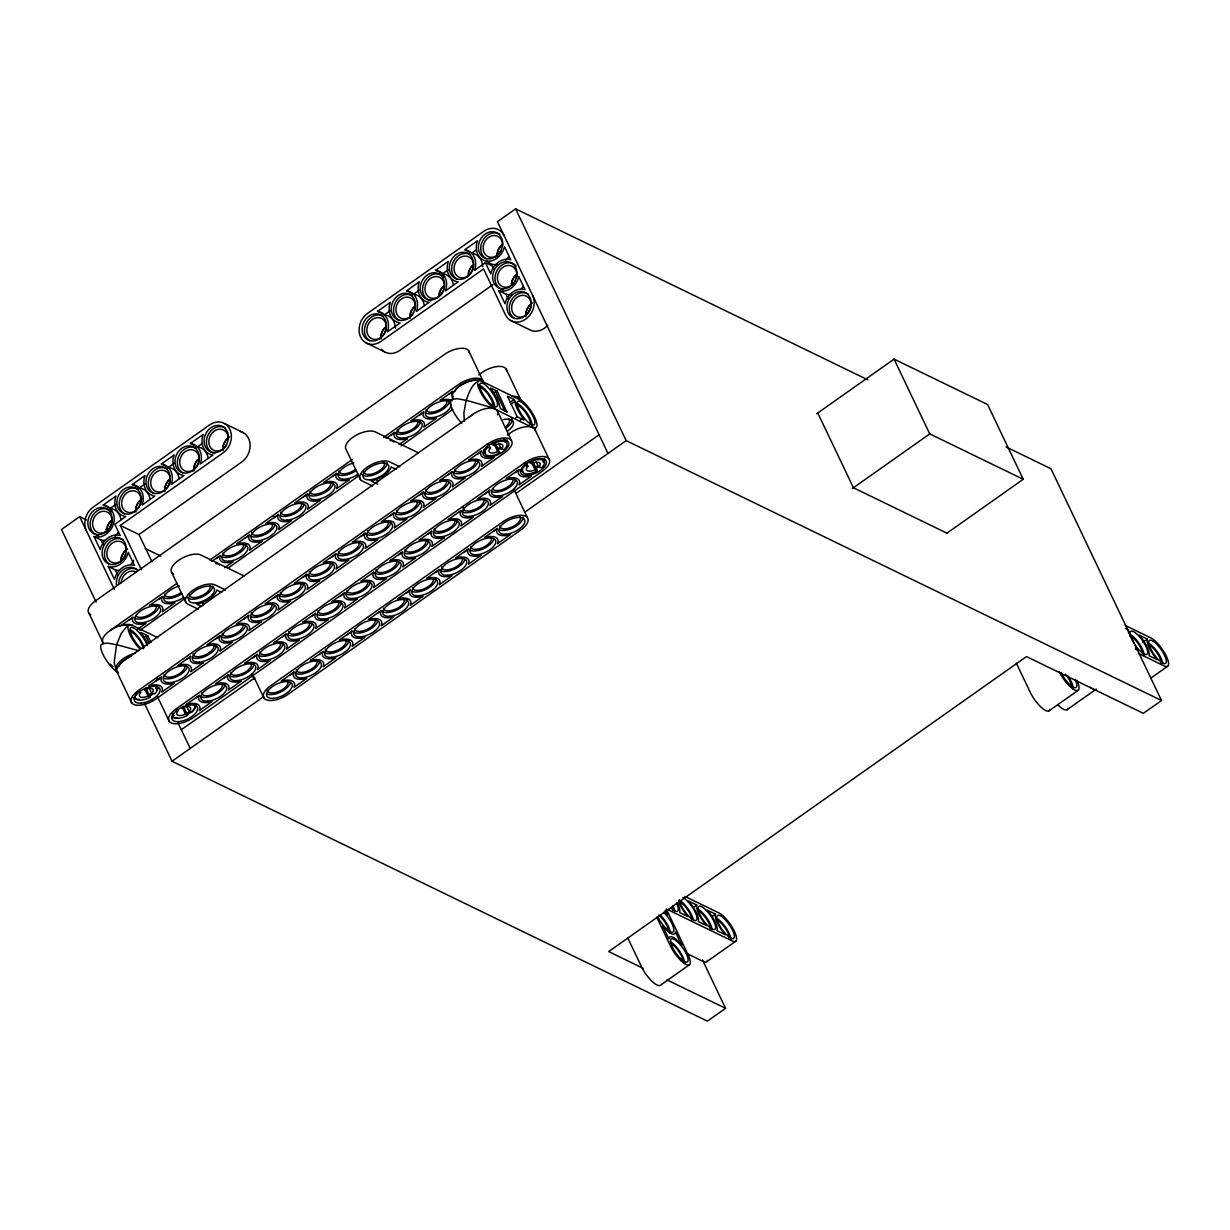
<?xml version="1.0" encoding="UTF-8"?>
<svg xmlns="http://www.w3.org/2000/svg" width="1230" height="1230" viewBox="0 0 1230 1230"><rect width="100%" height="100%" fill="white"/><g stroke="black" fill="none" stroke-linecap="round" stroke-linejoin="round"><path stroke-width="1.5" d="M515.047 401.334L515.047 402.425A17.512 5.381 54.8 0 0 521.751 416.432L523.98 420.045L517.23 416.77L507.406 396.198L514.155 399.473L515.047 401.334L510.957 404.224M153.781 685.74A12.069 5.597 -25.5 0 1 154.534 694.012L151.69 693.366L152.52 692.413A7.595 3.521 -25.5 0 0 145.94 689.215L144.494 689.861M193.064 704.436A12.069 5.597 -25.5 0 1 191.942 712.17L189.097 711.524L189.927 710.571A7.595 3.521 -25.5 0 0 183.347 707.373L181.902 708.034M490.524 448.058L489.678 448.996A7.595 3.521 -25.5 0 0 496.274 452.194L497.704 451.548L499.995 452.655L499.334 453.071A12.069 5.597 -25.5 0 1 486.542 455.146A12.069 5.597 -25.5 0 1 487.664 447.397L490.524 448.058L488.91 444.63M505.315 441.893A12.069 5.597 -25.5 0 1 504.192 449.642L501.333 448.981L502.178 448.027A7.595 3.521 -25.5 0 0 495.598 444.829L494.152 445.491L491.862 444.368L492.523 443.969A12.069 5.597 -25.5 0 1 505.315 441.893A11.362 5.274 -25.5 0 0 504.684 440.586M527.916 466.216L527.086 467.154A7.595 3.521 -25.5 0 0 533.666 470.352L535.112 469.706L537.402 470.813L536.741 471.228A12.069 5.597 -25.5 0 1 523.949 473.304A12.069 5.597 -25.5 0 1 525.072 465.555L527.916 466.216L526.317 462.788M538.74 467.139L539.57 466.185A7.595 3.521 -25.5 0 0 532.99 462.987L531.56 463.649L529.269 462.526L529.93 462.126A12.069 5.597 -25.5 0 1 542.722 460.051A12.069 5.597 -25.5 0 1 541.6 467.8L538.74 467.139L536.295 462.065M126.936 626.362L121.201 633.45L116.604 644.674L138.513 650.639M517.23 416.77L515.77 417.8M86.577 520.013L79.658 516.662L61.5 529.484L96.155 602.131M867.903 379.87L515.616 208.854L497.458 221.677L608.004 453.455M103.243 505.007L115.958 496.028A17.066 14.176 -64.1 0 0 125.767 516.585L114.867 524.288L120.217 535.496A17.066 14.176 -64.1 0 0 100.23 549.61L94.003 536.526A17.066 14.176 -64.1 0 0 112.33 526.947L113.729 523.257A17.066 14.176 -64.1 0 0 103.243 505.007L110.254 508.405A17.066 14.176 -64.1 0 1 121.001 519.69M132.302 484.482L145.017 475.503A17.066 14.176 -64.1 0 0 154.826 496.074L142.111 505.053A17.066 14.176 -64.1 0 0 132.302 484.482L139.328 487.895A17.066 14.176 -64.1 0 1 150.06 499.165M161.376 463.971L174.091 454.992A17.066 14.176 -64.1 0 0 183.9 475.549L171.185 484.528A17.066 14.176 -64.1 0 0 161.376 463.971L166.988 466.693M190.435 443.446L203.15 434.467A17.066 14.176 -64.1 0 0 212.959 455.023L200.244 464.002A17.066 14.176 -64.1 0 0 190.435 443.446L197.446 446.844A17.066 14.176 -64.1 0 1 208.193 458.129M377.533 311.344L390.248 302.365A17.066 14.176 -64.1 0 0 400.058 322.921L387.342 331.9A17.066 14.176 -64.1 0 0 377.533 311.344L383.145 314.065M406.592 290.818L419.307 281.839A17.066 14.176 -64.1 0 0 429.116 302.411L416.401 311.39A17.066 14.176 -64.1 0 0 406.592 290.818L413.603 294.231A17.066 14.176 -64.1 0 1 424.35 305.501M435.651 270.308L448.366 261.329A17.066 14.176 -64.1 0 0 458.175 281.885L445.46 290.864A17.066 14.176 -64.1 0 0 435.651 270.308L442.677 273.706L448.32 269.708M110.254 508.405L115.912 504.423M139.328 487.895L144.971 483.897M174.03 463.387L168.387 467.369A17.066 14.176 -64.1 0 1 179.119 478.655M197.446 446.844L201.689 443.861M390.202 310.76L384.544 314.742A17.066 14.176 -64.1 0 1 395.491 328.302M413.603 294.231L419.261 290.234M475.979 250.197L471.736 253.18A17.066 14.176 -64.1 0 1 482.683 266.741M485.42 262.651L474.534 270.339A17.066 14.176 -64.1 0 0 464.725 249.782L477.44 240.803A17.066 14.176 -64.1 0 0 485.266 260.929L488.587 261.283A17.066 14.176 -64.1 0 0 504.515 246.661L510.757 259.745A17.066 14.176 -64.1 0 0 490.77 273.86L485.42 262.651L492.446 266.049L493.968 269.247M141.312 569.552L120.279 525.456L222.922 452.994A17.527 14.56 -64.1 0 0 229.856 429.362A17.527 14.56 -64.1 0 0 209.546 424.965L93.296 507.037A17.527 14.56 -64.1 0 0 86.346 530.684M120.279 525.456L138.99 534.543L241.618 462.08A17.527 14.56 -64.1 0 0 250.074 444.537A17.527 14.56 -64.1 0 0 239.835 431.346M492.953 284.622L399.642 350.489A17.527 14.56 -64.1 0 1 381.531 349.397M109.854 630.683L177.105 583.189M209.946 560.004L352.272 459.513M383.545 437.434L458.621 384.437A17.527 8.118 -25.5 0 1 483.559 382.484M120.371 626.039L133.086 617.06A17.066 7.903 -25.5 0 0 145.94 623.303L137.468 629.299M211.791 561.495L220.278 555.499A17.066 7.903 -25.5 0 0 233.131 561.741L224.66 567.722M386.174 438.357L394.646 432.376A17.066 7.903 -25.5 0 0 407.514 438.618L399.027 444.599M129.288 620.074L132.117 618.075M158.347 599.548L161.176 597.549M216.48 558.512L219.309 556.514M245.539 537.987L248.368 535.988M273.198 518.46L276.012 516.477M303.672 496.951L306.501 494.952M332.73 476.425L335.559 474.426M390.863 435.389L393.677 433.391M419.922 414.864L422.751 412.865M448.981 394.338L451.81 392.355M478.624 374.873L481.745 372.659A17.527 8.118 -25.5 0 1 506.699 370.722M139.897 630.36L185.253 598.334M227.489 568.521L358.853 475.764M401.072 445.952L452.686 409.498M142.772 637.294L147.708 635.695L150.983 642.552M492.415 392.908L497.351 391.309L506.914 412.065M472.874 414.341L124.122 660.587A17.527 8.118 -25.5 0 0 117.465 673.025L131.718 702.945M510.066 402.364L514.155 399.473M520.351 420.107L523.088 418.185M156.41 680.882L160.638 677.884M186.883 659.357L189.712 657.374M215.942 638.847L218.771 636.848M243.602 619.32L246.415 617.322M274.075 597.795L276.904 595.812M303.134 577.285L305.963 575.286M330.778 557.759L335.021 554.761M361.266 536.234L364.08 534.251M390.325 515.724L393.154 513.725M419.384 495.198L422.213 493.199M448.458 474.672L451.272 472.689M477.517 454.162L480.346 452.163M507.329 435.066L510.45 432.852A17.527 8.118 -25.5 0 1 535.404 430.9M195.386 698.394L198.214 696.411M224.46 677.884L227.289 675.885M252.104 658.358L256.347 655.359M282.577 636.832L285.406 634.849M311.651 616.322L314.465 614.324M340.71 595.797L343.539 593.798M398.843 554.761L401.657 552.762M427.902 534.235L430.731 532.236M484.62 494.199L488.848 491.201M515.093 472.674L517.922 470.675M181.302 729.744L254.841 677.822M516.154 493.307L599.087 434.759M290.111 675.116L292.925 673.133M319.17 654.606L321.999 652.607M346.814 635.08L351.057 632.082M377.287 613.555L380.116 611.556M406.361 593.045L409.19 591.046M435.42 572.519L438.249 570.52M464.479 551.993L467.308 549.995M493.553 531.468L496.366 529.484M144.833 704.175L172.046 761.262L263.758 696.503M525.072 512.003L626.162 440.617L1161.52 700.516L1143.347 713.338L1026.466 656.589L608.681 951.574L643.059 968.271M816.643 413.787L894.072 359.129L987.582 404.516L1023.237 479.285L947.192 532.99M852.313 488.556L929.742 433.898L1023.237 479.285M693.612 907.233L696.734 905.034A17.066 5.243 54.8 0 0 706.543 925.59L698.363 921.624A17.066 5.243 54.8 0 0 688.554 901.067L696.734 905.034M712.324 916.304L715.43 914.105A17.066 5.243 54.8 0 0 725.239 934.677L717.059 930.695A17.066 5.243 54.8 0 0 707.25 910.139L715.43 914.105M1142.732 642.398L1147.406 639.093A17.066 5.243 54.8 0 0 1157.215 659.649L1149.02 655.682A17.066 5.243 54.8 0 0 1139.226 635.126L1147.406 639.093M689.492 964.704L660.433 985.23A17.527 5.381 54.8 0 1 641.491 966.703L627.638 937.66M1049.144 710.771L1078.218 690.245M706.712 961.737L735.771 941.211M1067.179 709.618L1096.253 689.108M1150.911 678.084L1167.731 666.199M702.468 959.892L725.562 1008.323L707.404 1021.146L172.046 761.262M497.889 450.18L499.995 452.655M148.23 694.566L149.107 694.412L149.676 697.441A12.069 5.597 -25.5 0 1 136.884 699.516A12.069 5.597 -25.5 0 1 138.006 691.783M535.496 468.599L536.172 468.184L537.402 470.813M185.638 712.724L186.514 712.57L187.083 715.599A12.069 5.597 -25.5 0 1 172.769 713.661M478.901 380.9C471.49 384.252 468.815 393.216 466.262 400.288L492.308 407.714L534.466 428.547A17.527 8.118 -25.5 0 1 535.219 430.531M129.242 625.271L132.24 625.317L157.748 637.678M150.352 697.041L148.061 695.919L146.616 696.58A7.595 3.521 -25.5 0 1 140.036 693.382L140.866 692.429L138.575 691.322M187.744 715.199L185.453 714.077L184.023 714.738A7.595 3.521 -25.5 0 1 177.443 711.54L178.273 710.586L175.982 709.479M534.466 428.547L532.667 427.118A17.512 5.381 54.8 0 0 535.557 419.169A17.512 5.381 54.8 0 0 521.797 400.673L479.869 380.331A17.512 5.381 54.8 0 0 480.776 392.57A17.512 5.381 54.8 0 0 495.275 408.975M1006.063 446.936L1050.958 468.738L1161.52 700.516M466.124 250.459L470.337 252.504M498.796 290.68L505.038 303.764A17.066 14.176 -64.1 0 1 525.026 289.665L518.783 276.581A17.066 14.176 -64.1 0 1 498.796 290.68L505.807 294.093A17.066 14.176 -64.1 0 0 511.957 294.354M510.588 320.461L529.284 329.548A17.527 14.56 -64.1 0 0 547.734 325.258M946.946 533.159L853.436 487.757L817.781 412.988M1125.142 625.424L1150.88 637.909A17.527 5.381 54.8 0 1 1166.332 656.19A17.527 5.381 54.8 0 1 1164.257 665.953L1138.519 653.453M1125.419 628.422L1128.694 630.021A17.066 5.243 54.8 0 0 1128.756 633.604M1135.229 648.994L1138.503 650.578A17.066 5.243 54.8 0 1 1135.536 646.888M497.351 391.309L490.601 388.034L492.846 391.632A17.512 5.381 54.8 0 1 499.518 405.654L500.41 408.606L507.175 411.896M365.802 342.74L384.513 351.811M536.172 468.184L532.959 461.927M418.446 452.855L375.288 431.915A17.527 8.118 -25.5 0 0 354.747 436.05A17.527 8.118 -25.5 0 0 346.23 449.719L360.498 479.623M399.904 466.846L389.556 461.819A17.527 8.118 -25.5 0 0 367.155 467.185A17.527 8.118 -25.5 0 0 362.296 481.053L372.659 486.081M396.091 469.322L391.171 466.939A17.066 7.903 -25.5 0 1 371.199 481.038L377.733 484.22M224.69 423.643L243.386 432.714M244.063 575.978L200.905 555.038A17.527 8.118 -25.5 0 0 178.519 560.388A17.527 8.118 -25.5 0 0 173.661 574.272M105.565 529.238L109.024 530.914M145.294 548.519L160.822 556.068M225.521 589.97L215.173 584.942A17.527 8.118 -25.5 0 0 192.772 590.308A17.527 8.118 -25.5 0 0 187.929 604.176L198.276 609.204M221.707 592.445L216.803 590.062A17.066 7.903 -25.5 0 1 196.815 604.161L201.72 606.544M94.003 536.526L101.014 539.924A17.066 14.176 -64.1 0 0 105.057 540.447M108.255 566.43L114.498 579.515A17.066 14.176 -64.1 0 1 134.485 565.4L128.243 552.316A17.066 14.176 -64.1 0 1 108.255 566.43L115.266 569.828A17.066 14.176 -64.1 0 0 119.325 570.351M147.708 635.695L140.943 632.42L143.187 636.018A17.512 5.381 54.8 0 1 147.692 643.598M684.91 896.424L718.904 912.921A17.527 5.381 54.8 0 1 734.371 931.202A17.527 5.381 54.8 0 1 732.28 940.965L667.936 909.723M686.294 953.265L703.222 961.491A17.527 5.381 54.8 0 0 707.465 960.384M667.121 979.956L725.562 1008.323M519.291 399.074L521.336 401.011M498.888 443.907L501.333 448.981M185.822 704.744L189.097 711.524M149.23 688.277L151.69 693.366M894.072 359.129L929.742 433.898M1016.349 663.185L1030.217 692.244A17.527 5.381 54.8 0 0 1041.795 707.819A17.527 5.381 54.8 0 0 1049.897 709.418M515.616 208.854L626.162 440.617M505.807 294.093L508.159 298.998M505.945 368.739L520.213 398.643M534.65 428.916L548.918 458.821M495.905 392.339L504.9 411.204M468.553 350.596L482.806 380.5M497.074 410.405L511.342 440.309M513.894 489.386L527.378 517.63M666.245 908.909L688.077 954.695A17.527 5.381 54.8 0 1 686.002 964.458A17.527 5.381 54.8 0 1 670.55 946.193L656.697 917.134M665.184 910.446L667.475 915.243A17.066 5.243 54.8 0 0 664.431 911.83M376.319 478.608L377.856 481.806M252.919 674.916L264.004 698.179M251.673 673.902L254.103 679.006M201.935 601.731L203.473 604.929M171.846 572.842L186.114 602.746M138.99 534.543L151.936 561.68M101.014 539.924L103.351 544.829M115.266 569.828L117.619 574.748M146.247 636.725L149.522 643.582M79.658 516.662L114.375 589.416M177.996 722.81L190.22 748.44M157.409 696.534L169.294 721.457M88.929 613.216L103.197 643.121A17.527 8.118 -25.5 0 1 111.715 629.452A17.527 8.118 -25.5 0 1 132.24 625.317L130.211 624.702A17.512 5.381 54.8 0 0 129.381 633.296A17.512 5.381 54.8 0 0 140.343 649.348M524.395 462.465L525.625 465.094M531.913 462.88L535.112 469.706M495.567 443.769L498.411 449.857M494.522 444.722L497.704 451.548M183.316 706.297L186.161 712.401M182.271 707.25L185.453 714.077M145.909 688.139L148.753 694.243M144.863 689.092L148.061 695.919M116.343 670.688L114.206 662.647L116.496 644.751L107.563 643.09L103.428 643.613M464.325 421.367L463.895 412.711L466.139 400.365L457.222 398.704L453.086 399.243M512.187 396.368A17.527 8.118 -25.5 0 1 520.966 400.626M469.307 352.579A17.527 8.118 -25.5 0 0 444.353 354.517L95.586 600.778A17.527 8.118 -25.5 0 0 90.728 614.646M454.716 391.724A14.022 6.488 -25.5 0 1 476.087 380.378M451.272 404.24A14.022 6.488 -25.5 0 1 433.421 417.462A14.022 6.488 -25.5 0 1 429.516 407.191A14.022 6.488 -25.5 0 1 450.657 402.656M358.145 474.18A14.022 6.488 -25.5 0 1 338.373 476.579A14.022 6.488 -25.5 0 1 353.871 462.926M183.762 597.303A14.022 6.488 -25.5 0 1 163.99 599.702A14.022 6.488 -25.5 0 1 179.503 586.049M452.102 400.903A17.066 7.903 -25.5 0 0 440.063 400.319L452.778 391.34A17.066 7.903 -25.5 0 0 453.593 396.983M389.987 440.478A17.066 7.903 -25.5 0 1 391.571 440.771M392.908 441.263A17.066 7.903 -25.5 0 1 393.984 441.954M215.604 563.601A17.066 7.903 -25.5 0 1 217.187 563.909M218.525 564.401A17.066 7.903 -25.5 0 1 219.601 565.077M122.554 625.516A17.066 7.903 -25.5 0 1 129.996 625.47M449.488 400.503A14.022 6.488 -25.5 0 1 440.494 410.743A14.022 6.488 -25.5 0 1 425.642 413.157M420.414 421.029A14.022 6.488 -25.5 0 1 409.774 432.084A14.022 6.488 -25.5 0 1 395.122 432.545M446.444 400.211A11.27 5.212 -25.5 0 1 438.387 410.359A11.27 5.212 -25.5 0 1 426.134 409.452M417.385 420.721A11.27 5.212 -25.5 0 1 409.329 430.884A11.27 5.212 -25.5 0 1 397.075 429.977M356.362 470.429A14.022 6.488 -25.5 0 1 337.005 473.581M354.978 469.768A11.27 5.212 -25.5 0 1 338.942 471.013M330.194 482.283A11.27 5.212 -25.5 0 1 322.137 492.446A11.27 5.212 -25.5 0 1 309.883 491.539M333.222 482.591A14.022 6.488 -25.5 0 1 322.598 493.645A14.022 6.488 -25.5 0 1 307.946 494.106M272.076 523.334A11.27 5.212 -25.5 0 1 264.004 533.482A11.27 5.212 -25.5 0 1 251.75 532.575M274.828 525.564A14.022 6.488 -25.5 0 1 262.774 535.388A14.022 6.488 -25.5 0 1 249.813 535.142M301.135 502.809A11.27 5.212 -25.5 0 1 293.078 512.971A11.27 5.212 -25.5 0 1 280.824 512.064M303.887 505.038A14.022 6.488 -25.5 0 1 293.524 514.155A14.022 6.488 -25.5 0 1 280.317 515.77M243.002 543.845A11.27 5.212 -25.5 0 1 234.945 554.007A11.27 5.212 -25.5 0 1 222.692 553.1M246.031 544.152A14.022 6.488 -25.5 0 1 237.052 554.392A14.022 6.488 -25.5 0 1 222.2 556.806M155.81 605.406A11.27 5.212 -25.5 0 1 149.076 614.923A11.27 5.212 -25.5 0 1 135.992 615.938M158.855 605.713A14.022 6.488 -25.5 0 1 149.86 615.953A14.022 6.488 -25.5 0 1 135.008 618.367M181.978 593.567A14.022 6.488 -25.5 0 1 162.621 596.704M180.595 592.891A11.27 5.212 -25.5 0 1 164.559 594.136M273.813 515.847A17.066 7.903 -25.5 0 1 273.66 517.107M491.016 406.53A11.454 3.521 54.8 0 0 491.739 400.519L491.031 399.043A11.454 3.521 54.8 0 0 482.421 388.511L480.346 387.512A11.454 3.521 54.8 0 0 479.285 387.542M485.296 452.517A12.069 5.597 -25.5 0 1 483.528 450.165M504.069 439.279A12.069 5.597 -25.5 0 1 505.838 441.632M469.66 416.97A17.527 8.118 -25.5 0 1 489.063 408.129A17.527 8.118 -25.5 0 1 497.474 414.802M511.465 418.016A14.253 6.596 -25.5 0 1 506.053 428.132M507.483 431.13A14.253 6.596 -25.5 0 0 512.895 420.998L509.205 419.215A14.253 6.596 -25.5 0 0 503.147 419.691M508.713 419A11.454 5.304 -25.5 0 1 505.346 426.933M452.84 398.751A17.527 8.118 -25.5 0 1 461.358 385.082A17.527 8.118 -25.5 0 1 481.899 380.931M461.788 423.243A17.512 5.381 54.8 0 1 451.548 407.576A17.512 5.381 54.8 0 1 452.625 399.566M543.23 459.789A12.069 5.597 -25.5 0 1 542.999 461.45M522.704 470.675A12.069 5.597 -25.5 0 1 521.459 469.691M515.985 403.271A14.253 4.382 54.8 0 1 526.548 412.465A14.253 4.382 54.8 0 1 531.975 425.688M516.677 405.7A11.454 3.521 54.8 0 1 517.753 405.669L519.813 406.669A11.454 3.521 54.8 0 1 528.439 417.201L529.146 418.677A11.454 3.521 54.8 0 1 529.484 424.642M478.578 385.098A14.253 4.382 54.8 0 1 489.14 394.307A14.253 4.382 54.8 0 1 494.568 407.53M129.627 631.928A11.454 3.521 54.8 0 1 130.703 631.882L132.763 632.881A11.454 3.521 54.8 0 1 141.388 643.428L142.096 644.904A11.454 3.521 54.8 0 1 143.218 648.887M140.082 647.487A14.253 4.382 54.8 0 1 130.18 631.39A14.253 4.382 54.8 0 1 136.269 629.806A14.253 4.382 54.8 0 1 147.231 645.642M119.141 666.076A14.253 6.611 -25.5 0 1 131.395 656.082M135.423 653.161A17.527 8.118 -25.5 0 0 118.68 662.724A17.527 8.118 -25.5 0 0 118.372 672.595A17.512 5.381 54.8 0 1 103.874 656.19A17.512 5.381 54.8 0 1 102.966 643.951M112.837 666.721A14.253 4.382 54.8 0 1 110.485 664.2M130.595 629.991A14.253 4.382 54.8 0 1 144.325 647.687M504.131 235.699A17.527 14.56 -64.1 0 0 483.821 231.286L367.57 313.373A17.527 14.56 -64.1 0 0 360.636 337.02A17.527 14.56 -64.1 0 0 380.946 341.417L483.575 268.955L505.422 314.742A17.527 14.56 -64.1 0 0 525.733 319.139A17.527 14.56 -64.1 0 0 532.667 295.507M508.666 256.701A17.066 14.176 -64.1 0 1 505.576 260.329M497.704 264.45A17.066 14.176 -64.1 0 1 495.598 264.696L492.277 264.327A17.066 14.176 -64.1 0 1 487.172 261.144M413.757 312.728A11.27 9.363 -64.1 0 1 397.321 314.957A11.27 9.363 -64.1 0 1 404.624 297.429A11.27 9.363 -64.1 0 1 414.894 310.006M398.904 320.277A14.022 11.654 -64.1 0 1 395.583 302.15A14.022 11.654 -64.1 0 1 412.419 295.738M409.913 317.017A14.022 11.654 -64.1 0 1 414.033 307.116M410.113 318.462A11.27 9.363 -64.1 0 1 415.386 305.809M439.018 296.492A11.27 9.363 -64.1 0 0 440.155 277.626A11.27 9.363 -64.1 0 0 424.996 288.343A11.27 9.363 -64.1 0 0 439.018 296.492A14.022 11.654 -64.1 0 1 443.108 286.59M439.018 295.139A11.27 9.363 -64.1 0 1 444.461 285.283M430.808 300.858A14.022 11.654 -64.1 0 1 424.642 281.624A14.022 11.654 -64.1 0 1 443.861 277.15M500.948 251.151A11.27 9.363 -64.1 0 1 484.974 254.103A11.27 9.363 -64.1 0 1 490.14 236.498A11.27 9.363 -64.1 0 1 502.578 245.6M497.304 256.901A11.27 9.363 -64.1 0 1 502.578 244.247M497.105 255.44A14.022 11.654 -64.1 0 1 501.225 245.554M486.081 258.715A14.022 11.654 -64.1 0 1 482.775 240.588A14.022 11.654 -64.1 0 1 499.611 234.177M457.022 279.241A14.022 11.654 -64.1 0 1 453.701 261.098A14.022 11.654 -64.1 0 1 470.552 254.702M468.661 272.43A14.022 11.654 -64.1 0 1 472.166 266.064M468.077 274.628A11.27 9.363 -64.1 0 1 473.519 264.773M511.373 285.36A14.022 11.654 -64.1 0 1 515.493 275.459M380.9 337.543A11.27 9.363 -64.1 0 0 382.038 318.678A11.27 9.363 -64.1 0 0 366.863 329.379A11.27 9.363 -64.1 0 0 380.9 337.543A14.022 11.654 -64.1 0 1 384.975 327.626M525.671 315.264A11.27 9.363 -64.1 0 0 526.809 296.399A11.27 9.363 -64.1 0 0 511.649 307.1A11.27 9.363 -64.1 0 0 525.671 315.264A14.022 11.654 -64.1 0 1 532.39 302.995M515.216 281.07A11.27 9.363 -64.1 0 1 498.765 283.3A11.27 9.363 -64.1 0 1 506.068 265.772A11.27 9.363 -64.1 0 1 516.339 278.349M503.193 289.726A14.022 11.654 -64.1 0 1 497.028 270.492A14.022 11.654 -64.1 0 1 516.262 266.018M511.419 284.007A11.27 9.363 -64.1 0 1 516.846 274.152M444.66 274.136A17.066 14.176 -64.1 0 1 453.409 284.991M369.83 340.802A14.022 11.654 -64.1 0 1 366.509 322.66A14.022 11.654 -64.1 0 1 383.36 316.264M381.054 338.973A11.27 9.363 -64.1 0 1 386.328 326.334M514.617 318.524A14.022 11.654 -64.1 0 1 511.296 300.397A14.022 11.654 -64.1 0 1 528.147 293.985M525.84 316.71A11.27 9.363 -64.1 0 1 531.114 304.056M522.935 286.605A17.066 14.176 -64.1 0 1 521.489 288.527M118.126 532.452A17.066 14.176 -64.1 0 1 115.036 536.08M193.956 471.075A11.27 9.363 -64.1 0 1 199.229 458.436M193.802 469.645A11.27 9.363 -64.1 0 0 194.94 450.78A11.27 9.363 -64.1 0 0 179.765 461.481A11.27 9.363 -64.1 0 0 193.802 469.645A14.022 11.654 -64.1 0 1 197.876 459.728M135.669 510.681A11.27 9.363 -64.1 0 0 136.807 491.816A11.27 9.363 -64.1 0 0 121.647 502.517A11.27 9.363 -64.1 0 0 135.669 510.681A14.022 11.654 -64.1 0 1 142.388 498.396M164.743 490.155A11.27 9.363 -64.1 0 0 165.865 471.29A11.27 9.363 -64.1 0 0 150.706 482.006A11.27 9.363 -64.1 0 0 164.743 490.155A14.022 11.654 -64.1 0 1 168.817 480.254M120.832 561.095A14.022 11.654 -64.1 0 1 127.597 548.826M106.564 531.191A14.022 11.654 -64.1 0 1 110.685 521.305M222.814 449.119A14.022 11.654 -64.1 0 1 229.579 436.835M182.732 472.904A14.022 11.654 -64.1 0 1 179.426 454.762A14.022 11.654 -64.1 0 1 196.262 448.366M153.673 493.43A14.022 11.654 -64.1 0 1 150.352 475.287A14.022 11.654 -64.1 0 1 167.203 468.876M164.897 491.6A11.27 9.363 -64.1 0 1 170.171 478.947M98.385 535.573A14.022 11.654 -64.1 0 1 92.235 516.323A14.022 11.654 -64.1 0 1 111.453 511.865M124.614 513.94A14.022 11.654 -64.1 0 1 121.293 495.813A14.022 11.654 -64.1 0 1 138.144 489.402M135.838 512.126A11.27 9.363 -64.1 0 1 141.112 499.472M106.764 532.636A11.27 9.363 -64.1 0 1 112.038 519.998M116.589 585.403A14.022 11.654 -64.1 0 1 123.154 569.659A14.022 11.654 -64.1 0 1 137.652 570.535M125.814 554.1A11.27 9.363 -64.1 0 1 109.824 560.988A11.27 9.363 -64.1 0 1 113.052 542.584A11.27 9.363 -64.1 0 1 126.306 551.255M121.032 562.556A11.27 9.363 -64.1 0 1 126.306 549.902M109.808 564.37A14.022 11.654 -64.1 0 1 106.503 546.243A14.022 11.654 -64.1 0 1 123.338 539.832M214.635 453.486A14.022 11.654 -64.1 0 1 207.686 435.897A14.022 11.654 -64.1 0 1 225.336 427.84M226.658 444.829A11.27 9.363 -64.1 0 1 210.684 447.766A11.27 9.363 -64.1 0 1 215.85 430.162A11.27 9.363 -64.1 0 1 228.303 439.264M223.03 450.564A11.27 9.363 -64.1 0 1 228.288 437.911M118.726 583.066A14.022 11.654 -64.1 0 1 137.606 569.736M121.109 582.851A11.27 9.363 -64.1 0 1 136.269 572.15M133.609 560.265A17.066 14.176 -64.1 0 1 130.949 564.278M1067.932 708.28A17.527 5.381 54.8 0 1 1058.415 705.374M1092.763 688.862A17.527 5.381 54.8 0 1 1090.272 687.278M1148.589 643.275A14.022 4.305 54.8 0 1 1162.673 663.047M1129.617 636.002A11.27 3.459 54.8 0 1 1137.965 643.275A11.27 3.459 54.8 0 1 1142.255 653.714M1148.328 645.089A11.27 3.459 54.8 0 1 1157.492 653.576A11.27 3.459 54.8 0 1 1160.474 663.662M1129.878 634.203A14.022 4.305 54.8 0 1 1139.657 644.274A14.022 4.305 54.8 0 1 1143.977 655.759M1076.803 680.236A17.527 5.381 54.8 0 1 1074.728 689.999A17.527 5.381 54.8 0 1 1059.276 671.718M1075.051 679.375A14.022 4.305 54.8 0 1 1073.39 687.186A14.022 4.305 54.8 0 1 1061.029 672.579M1067.809 675.885A14.022 4.305 54.8 0 1 1073.144 688.877M1065.349 674.101A11.27 3.459 54.8 0 1 1071.438 686.847M697.917 909.216A14.022 4.305 54.8 0 1 712.016 928.988M697.656 911.015A11.27 3.459 54.8 0 1 705.989 918.303A11.27 3.459 54.8 0 1 710.279 928.742M682.85 897.577A14.022 4.305 54.8 0 1 696.026 914.09A14.022 4.305 54.8 0 1 690.814 918.164A14.022 4.305 54.8 0 1 679.452 900.237M679.206 900.145A14.022 4.305 54.8 0 1 693.305 919.902M678.945 901.944A11.27 3.459 54.8 0 1 687.293 909.216A11.27 3.459 54.8 0 1 691.583 919.656M672.41 907.248A11.27 3.459 54.8 0 1 672.887 910.584M676.5 903.112A14.022 4.305 54.8 0 1 670.611 907.725M672.871 905.68A14.022 4.305 54.8 0 1 674.609 910.83M663.923 912.522A14.022 4.305 54.8 0 1 673.194 931.956A14.022 4.305 54.8 0 1 658.035 917.134M677.668 903.681A17.066 5.243 54.8 0 1 679.652 912.537L687.831 916.519A17.066 5.243 54.8 0 1 678.529 901.16M658.726 915.105A11.27 3.459 54.8 0 1 668.443 931.402M660.295 915.089A14.022 4.305 54.8 0 1 670.166 933.432M716.613 918.303A14.022 4.305 54.8 0 1 726.392 928.358A14.022 4.305 54.8 0 1 730.712 939.843M716.352 920.102A11.27 3.459 54.8 0 1 724.701 927.374A11.27 3.459 54.8 0 1 728.99 937.814M670.335 941.796A14.022 4.305 54.8 0 1 680.113 951.866A14.022 4.305 54.8 0 1 684.434 963.351M670.073 943.595A11.27 3.459 54.8 0 1 678.422 950.867A11.27 3.459 54.8 0 1 682.712 961.307M478.009 460.312A14.022 6.488 -25.5 0 1 467.369 471.367A14.022 6.488 -25.5 0 1 452.717 471.828M448.673 482.775A14.022 6.488 -25.5 0 1 436.619 492.6A14.022 6.488 -25.5 0 1 423.658 492.354M474.98 460.02A11.27 5.212 -25.5 0 1 466.923 470.168A11.27 5.212 -25.5 0 1 454.67 469.26M499.764 447.489A11.27 5.212 -25.5 0 1 497.304 448.996M416.847 501.056A11.27 5.212 -25.5 0 1 408.791 511.219A11.27 5.212 -25.5 0 1 396.537 510.312M419.876 501.363A14.022 6.488 -25.5 0 1 410.897 511.603A14.022 6.488 -25.5 0 1 396.045 514.017M507.068 439.802A14.022 6.488 -25.5 0 1 506.791 441.724M501.148 448.166A14.022 6.488 -25.5 0 1 498.089 450.042M485.42 453.071A14.022 6.488 -25.5 0 1 483.236 452.455M445.921 480.546A11.27 5.212 -25.5 0 1 437.849 490.693A11.27 5.212 -25.5 0 1 425.595 489.786M387.788 521.582A11.27 5.212 -25.5 0 1 379.732 531.729A11.27 5.212 -25.5 0 1 367.478 530.822M390.817 521.874A14.022 6.488 -25.5 0 1 380.178 532.928A14.022 6.488 -25.5 0 1 365.525 533.39M358.73 542.107A11.27 5.212 -25.5 0 1 350.673 552.255A11.27 5.212 -25.5 0 1 338.419 551.348M361.482 544.337A14.022 6.488 -25.5 0 1 351.119 553.454A14.022 6.488 -25.5 0 1 337.912 555.053M300.597 583.143A11.27 5.212 -25.5 0 1 292.54 593.291A11.27 5.212 -25.5 0 1 280.286 592.399M303.625 583.451A14.022 6.488 -25.5 0 1 292.986 594.49A14.022 6.488 -25.5 0 1 278.349 594.951M329.671 562.617A11.27 5.212 -25.5 0 1 321.599 572.78A11.27 5.212 -25.5 0 1 309.345 571.873M332.7 562.925A14.022 6.488 -25.5 0 1 322.06 573.98A14.022 6.488 -25.5 0 1 307.408 574.441M271.538 603.669A11.27 5.212 -25.5 0 1 263.481 613.816A11.27 5.212 -25.5 0 1 251.228 612.909M274.29 605.898A14.022 6.488 -25.5 0 1 263.927 615.015A14.022 6.488 -25.5 0 1 250.72 616.614M242.479 624.179A11.27 5.212 -25.5 0 1 234.407 634.342A11.27 5.212 -25.5 0 1 222.153 633.435M245.231 626.408A14.022 6.488 -25.5 0 1 233.177 636.248A14.022 6.488 -25.5 0 1 220.216 636.002M184.346 665.23A11.27 5.212 -25.5 0 1 176.29 675.378A11.27 5.212 -25.5 0 1 164.036 674.471M187.098 667.46A14.022 6.488 -25.5 0 1 176.736 676.577A14.022 6.488 -25.5 0 1 163.529 678.191M213.405 644.705A11.27 5.212 -25.5 0 1 205.349 654.867A11.27 5.212 -25.5 0 1 193.095 653.96M216.434 645.012A14.022 6.488 -25.5 0 1 207.455 655.252A14.022 6.488 -25.5 0 1 192.603 657.666M158.04 687.97A14.022 6.488 -25.5 0 1 156.887 690.107M152.382 694.412A14.022 6.488 -25.5 0 1 149.322 696.288M139.436 699.378A14.022 6.488 -25.5 0 1 133.024 697.564M155.764 687.016A11.27 5.212 -25.5 0 1 155.549 688.569M150.998 693.751A11.27 5.212 -25.5 0 1 148.538 695.258M157.025 678.268A17.066 7.903 -25.5 0 1 156.871 679.529M515.585 478.839A14.022 6.488 -25.5 0 1 506.591 489.079A14.022 6.488 -25.5 0 1 491.739 491.493M486.25 501.287A14.022 6.488 -25.5 0 1 474.196 511.111A14.022 6.488 -25.5 0 1 461.235 510.865M512.556 478.532A11.27 5.212 -25.5 0 1 505.822 488.033A11.27 5.212 -25.5 0 1 492.723 489.063M544.644 458.313A14.022 6.488 -25.5 0 1 543.23 462.372M538.709 466.677A14.022 6.488 -25.5 0 1 535.65 468.553M522.996 471.597A14.022 6.488 -25.5 0 1 519.368 469.829M537.341 466.016A11.27 5.212 -25.5 0 1 534.881 467.523M454.424 519.583A11.27 5.212 -25.5 0 1 446.367 529.73A11.27 5.212 -25.5 0 1 434.113 528.823M457.452 519.875A14.022 6.488 -25.5 0 1 448.473 530.115A14.022 6.488 -25.5 0 1 433.621 532.529M483.498 499.057A11.27 5.212 -25.5 0 1 474.073 509.774A11.27 5.212 -25.5 0 1 463.402 506.76M425.365 540.093A11.27 5.212 -25.5 0 1 417.308 550.256A11.27 5.212 -25.5 0 1 405.054 549.349M428.394 540.401A14.022 6.488 -25.5 0 1 419.399 550.64A14.022 6.488 -25.5 0 1 404.547 553.054M396.306 560.619A11.27 5.212 -25.5 0 1 388.234 570.766A11.27 5.212 -25.5 0 1 375.98 569.859M399.058 562.848A14.022 6.488 -25.5 0 1 387.004 572.673A14.022 6.488 -25.5 0 1 374.043 572.427M338.173 601.654A11.27 5.212 -25.5 0 1 330.117 611.817A11.27 5.212 -25.5 0 1 317.863 610.91M341.202 601.962A14.022 6.488 -25.5 0 1 332.208 612.202A14.022 6.488 -25.5 0 1 317.355 614.616M367.232 581.144A11.27 5.212 -25.5 0 1 359.175 591.292A11.27 5.212 -25.5 0 1 346.921 590.385M370.261 581.436A14.022 6.488 -25.5 0 1 359.637 592.491A14.022 6.488 -25.5 0 1 344.984 592.952M309.114 622.18A11.27 5.212 -25.5 0 1 301.058 632.343A11.27 5.212 -25.5 0 1 288.804 631.436M311.867 624.41A14.022 6.488 -25.5 0 1 299.828 634.234A14.022 6.488 -25.5 0 1 286.851 633.988M280.056 642.706A11.27 5.212 -25.5 0 1 271.984 652.853A11.27 5.212 -25.5 0 1 259.73 651.946M283.085 642.998A14.022 6.488 -25.5 0 1 274.09 653.238A14.022 6.488 -25.5 0 1 259.238 655.652M220.754 682.819A11.27 5.212 -25.5 0 1 215.189 693.243A11.27 5.212 -25.5 0 1 201.612 692.997M224.952 684.049A14.022 6.488 -25.5 0 1 214.312 695.088A14.022 6.488 -25.5 0 1 199.66 695.55M250.982 663.216A11.27 5.212 -25.5 0 1 242.925 673.379A11.27 5.212 -25.5 0 1 230.671 672.472M254.01 663.524A14.022 6.488 -25.5 0 1 243.371 674.578A14.022 6.488 -25.5 0 1 228.734 675.039M188.574 712.262A11.27 5.212 -25.5 0 1 186.114 713.769M174.183 715.706A11.27 5.212 -25.5 0 1 173.03 714.784M195.893 704.559A14.022 6.488 -25.5 0 1 186.899 714.799M177.012 717.89A14.022 6.488 -25.5 0 1 172.046 717.228M382.899 461.511A11.27 5.212 -25.5 0 1 377.318 471.936A11.27 5.212 -25.5 0 1 363.742 471.674M387.081 462.726A14.022 6.488 -25.5 0 1 376.457 473.781A14.022 6.488 -25.5 0 1 361.805 474.242M209.684 585.557A11.27 5.212 -25.5 0 1 201.612 595.72A11.27 5.212 -25.5 0 1 189.358 594.813M212.713 585.864A14.022 6.488 -25.5 0 1 202.074 596.904A14.022 6.488 -25.5 0 1 187.421 597.365M319.662 660.756A14.022 6.488 -25.5 0 1 309.022 671.811A14.022 6.488 -25.5 0 1 294.37 672.272M287.574 680.974A11.27 5.212 -25.5 0 1 279.502 691.137A11.27 5.212 -25.5 0 1 267.248 690.23M317.125 661.74A11.27 5.212 -25.5 0 1 307.223 671.18A11.27 5.212 -25.5 0 1 296.322 669.704M315.48 659.541A11.27 5.212 -25.5 0 1 316.633 660.464M374.766 619.413A11.27 5.212 -25.5 0 1 366.694 629.576A11.27 5.212 -25.5 0 1 354.44 628.668M377.518 621.642A14.022 6.488 -25.5 0 1 367.155 630.775A14.022 6.488 -25.5 0 1 353.948 632.374M290.326 683.204A14.022 6.488 -25.5 0 1 279.963 692.336A14.022 6.488 -25.5 0 1 266.756 693.935M345.692 639.938A11.27 5.212 -25.5 0 1 337.635 650.101A11.27 5.212 -25.5 0 1 325.381 649.194M348.72 640.246A14.022 6.488 -25.5 0 1 338.096 651.3A14.022 6.488 -25.5 0 1 323.444 651.762M402.656 597.98A11.27 5.212 -25.5 0 1 397.09 608.404A11.27 5.212 -25.5 0 1 383.514 608.143M406.853 599.195A14.022 6.488 -25.5 0 1 396.214 610.249A14.022 6.488 -25.5 0 1 381.561 610.71M432.883 578.377A11.27 5.212 -25.5 0 1 424.827 588.54A11.27 5.212 -25.5 0 1 412.573 587.633M435.912 578.684A14.022 6.488 -25.5 0 1 426.918 588.924A14.022 6.488 -25.5 0 1 412.065 591.338M491.016 537.341A11.27 5.212 -25.5 0 1 482.96 547.488A11.27 5.212 -25.5 0 1 470.706 546.581M493.768 539.57A14.022 6.488 -25.5 0 1 481.73 549.395A14.022 6.488 -25.5 0 1 468.753 549.149M461.957 557.851A11.27 5.212 -25.5 0 1 453.885 568.014A11.27 5.212 -25.5 0 1 441.632 567.107M464.694 560.081A14.022 6.488 -25.5 0 1 452.655 569.921A14.022 6.488 -25.5 0 1 439.694 569.674M520.075 516.815A11.27 5.212 -25.5 0 1 512.018 526.978A11.27 5.212 -25.5 0 1 499.764 526.071M523.104 517.123A14.022 6.488 -25.5 0 1 514.109 527.363A14.022 6.488 -25.5 0 1 499.257 529.776M162.145 596.55L149.43 605.529A17.066 7.903 -25.5 0 1 162.283 611.771L174.998 602.792A17.066 7.903 -25.5 0 1 162.145 596.55M249.336 534.989L236.621 543.952A17.066 7.903 -25.5 0 1 249.475 550.194L262.19 541.231A17.066 7.903 -25.5 0 1 249.336 534.989M278.395 514.463L265.68 523.442A17.066 7.903 -25.5 0 1 278.549 529.684L291.264 520.705A17.066 7.903 -25.5 0 1 278.395 514.463M307.469 493.937L294.754 502.916A17.066 7.903 -25.5 0 1 307.608 509.159L320.323 500.18A17.066 7.903 -25.5 0 1 307.469 493.937M336.528 473.412L323.813 482.391A17.066 7.903 -25.5 0 1 336.666 488.633L349.382 479.654A17.066 7.903 -25.5 0 1 336.528 473.412M423.72 411.85L411.005 420.829A17.066 7.903 -25.5 0 1 423.858 427.071L436.573 418.092A17.066 7.903 -25.5 0 1 423.72 411.85M487.142 444.245L138.39 690.491A17.527 8.118 -25.5 0 0 133.532 704.36A17.527 8.118 -25.5 0 0 155.918 699.009L504.684 452.748A17.527 8.118 -25.5 0 0 509.527 438.879A17.527 8.118 -25.5 0 0 487.142 444.245M161.607 676.884L148.892 685.848A17.066 7.903 -25.5 0 1 161.76 692.09L174.476 683.127A17.066 7.903 -25.5 0 1 161.607 676.884M190.681 656.359L177.966 665.338A17.066 7.903 -25.5 0 1 190.819 671.58L203.534 662.601A17.066 7.903 -25.5 0 1 190.681 656.359M219.739 635.833L207.024 644.812A17.066 7.903 -25.5 0 1 219.878 651.054L232.593 642.075A17.066 7.903 -25.5 0 1 219.739 635.833M248.798 615.308L236.083 624.287A17.066 7.903 -25.5 0 1 248.937 630.529L261.652 621.55A17.066 7.903 -25.5 0 1 248.798 615.308M277.872 594.797L265.157 603.776A17.066 7.903 -25.5 0 1 278.011 610.019L290.726 601.04A17.066 7.903 -25.5 0 1 277.872 594.797M306.931 574.272L294.216 583.251A17.066 7.903 -25.5 0 1 307.07 589.493L319.785 580.514A17.066 7.903 -25.5 0 1 306.931 574.272M335.99 553.746L323.275 562.725A17.066 7.903 -25.5 0 1 336.128 568.967L348.843 559.988A17.066 7.903 -25.5 0 1 335.99 553.746M365.049 533.236L352.334 542.215A17.066 7.903 -25.5 0 1 365.202 548.457L377.918 539.478A17.066 7.903 -25.5 0 1 365.049 533.236M394.123 512.71L381.408 521.689A17.066 7.903 -25.5 0 1 394.261 527.931L406.976 518.952A17.066 7.903 -25.5 0 1 394.123 512.71M423.182 492.185L410.466 501.163A17.066 7.903 -25.5 0 1 423.32 507.406L436.035 498.427A17.066 7.903 -25.5 0 1 423.182 492.185M452.24 471.674L439.525 480.653A17.066 7.903 -25.5 0 1 452.394 486.896L465.109 477.916A17.066 7.903 -25.5 0 1 452.24 471.674M481.314 451.149L468.599 460.128A17.066 7.903 -25.5 0 1 481.453 466.37L494.168 457.391A17.066 7.903 -25.5 0 1 481.314 451.149M524.718 462.757L175.967 709.003A17.527 8.118 -25.5 0 0 171.108 722.886A17.527 8.118 -25.5 0 0 193.494 717.521L542.245 471.274A17.527 8.118 -25.5 0 0 547.104 457.391A17.527 8.118 -25.5 0 0 524.718 462.757M199.183 695.396L186.468 704.375A17.066 7.903 -25.5 0 1 199.321 710.617L212.037 701.638A17.066 7.903 -25.5 0 1 199.183 695.396M228.257 674.87L215.542 683.849A17.066 7.903 -25.5 0 1 228.396 690.091L241.111 681.113A17.066 7.903 -25.5 0 1 228.257 674.87M257.316 654.345L244.601 663.324A17.066 7.903 -25.5 0 1 257.454 669.566L270.17 660.587A17.066 7.903 -25.5 0 1 257.316 654.345M286.375 633.834L273.66 642.813A17.066 7.903 -25.5 0 1 286.513 649.056L299.228 640.077A17.066 7.903 -25.5 0 1 286.375 633.834M315.434 613.309L302.718 622.288A17.066 7.903 -25.5 0 1 315.587 628.53L328.302 619.551A17.066 7.903 -25.5 0 1 315.434 613.309M344.508 592.783L331.793 601.762A17.066 7.903 -25.5 0 1 344.646 608.004L357.361 599.025A17.066 7.903 -25.5 0 1 344.508 592.783M373.566 572.273L360.851 581.252A17.066 7.903 -25.5 0 1 373.705 587.494L386.42 578.515A17.066 7.903 -25.5 0 1 373.566 572.273M402.625 551.747L389.91 560.726A17.066 7.903 -25.5 0 1 402.779 566.969L415.494 557.99A17.066 7.903 -25.5 0 1 402.625 551.747M431.699 531.222L418.984 540.201A17.066 7.903 -25.5 0 1 431.838 546.443L444.553 537.464A17.066 7.903 -25.5 0 1 431.699 531.222M460.758 510.711L448.043 519.69A17.066 7.903 -25.5 0 1 460.896 525.933L473.612 516.954A17.066 7.903 -25.5 0 1 460.758 510.711M489.817 490.186L477.102 499.165A17.066 7.903 -25.5 0 1 489.955 505.407L502.67 496.428A17.066 7.903 -25.5 0 1 489.817 490.186M518.891 469.66L506.176 478.639A17.066 7.903 -25.5 0 1 519.029 484.881L531.744 475.902A17.066 7.903 -25.5 0 1 518.891 469.66M503.178 521.566L270.677 685.725A17.527 8.118 -25.5 0 0 265.818 699.609A17.527 8.118 -25.5 0 0 288.204 694.243L520.705 530.068A17.527 8.118 -25.5 0 0 525.564 516.2A17.527 8.118 -25.5 0 0 503.178 521.566M293.893 672.118L281.178 681.097A17.066 7.903 -25.5 0 1 294.047 687.339L306.762 678.36A17.066 7.903 -25.5 0 1 293.893 672.118M322.967 651.593L310.252 660.572A17.066 7.903 -25.5 0 1 323.106 666.814L335.821 657.835A17.066 7.903 -25.5 0 1 322.967 651.593M352.026 631.067L339.311 640.046A17.066 7.903 -25.5 0 1 352.164 646.288L364.88 637.309A17.066 7.903 -25.5 0 1 352.026 631.067M381.085 610.557L368.37 619.536A17.066 7.903 -25.5 0 1 381.223 625.778L393.938 616.799A17.066 7.903 -25.5 0 1 381.085 610.557M410.159 590.031L397.444 599.01A17.066 7.903 -25.5 0 1 410.297 605.252L423.012 596.273A17.066 7.903 -25.5 0 1 410.159 590.031M439.218 569.505L426.502 578.484A17.066 7.903 -25.5 0 1 439.356 584.727L452.071 575.748A17.066 7.903 -25.5 0 1 439.218 569.505M468.276 548.995L455.561 557.959A17.066 7.903 -25.5 0 1 468.415 564.201L481.13 555.237A17.066 7.903 -25.5 0 1 468.276 548.995M497.335 528.47L484.62 537.449A17.066 7.903 -25.5 0 1 497.489 543.691L510.204 534.712A17.066 7.903 -25.5 0 1 497.335 528.47M681.743 945.147L675.501 932.063A17.066 5.243 54.8 0 1 662.632 925.821L668.874 938.905A17.066 5.243 54.8 0 1 681.743 945.147M403.317 438.095A14.022 6.488 -25.5 0 0 422.198 424.765A14.022 6.488 -25.5 0 0 402.241 426.318A14.022 6.488 -25.5 0 0 403.317 438.095M316.141 499.657A14.022 6.488 -25.5 0 0 335.006 486.327A14.022 6.488 -25.5 0 0 315.049 487.88A14.022 6.488 -25.5 0 0 316.141 499.657M287.067 520.182A14.022 6.488 -25.5 0 0 305.947 506.852A14.022 6.488 -25.5 0 0 285.99 508.405A14.022 6.488 -25.5 0 0 287.067 520.182M258.008 540.693A14.022 6.488 -25.5 0 0 276.888 527.363A14.022 6.488 -25.5 0 0 256.932 528.931A14.022 6.488 -25.5 0 0 258.008 540.693M228.949 561.218A14.022 6.488 -25.5 0 0 247.814 547.888A14.022 6.488 -25.5 0 0 227.857 549.441A14.022 6.488 -25.5 0 0 228.949 561.218M141.758 622.78A14.022 6.488 -25.5 0 0 160.638 609.45A14.022 6.488 -25.5 0 0 140.666 611.003A14.022 6.488 -25.5 0 0 141.758 622.78M480.3 388.665A14.253 4.382 54.8 0 0 495.69 406.869A14.253 4.382 54.8 0 0 489.786 389.341A14.253 4.382 54.8 0 0 480.3 388.665M517.692 406.823A14.253 4.382 54.8 0 0 533.097 425.026A14.253 4.382 54.8 0 0 527.193 407.499A14.253 4.382 54.8 0 0 517.692 406.823M408.668 318.093A14.022 11.654 -64.1 0 0 410.082 294.6A14.022 11.654 -64.1 0 0 391.217 307.93A14.022 11.654 -64.1 0 0 408.668 318.093M466.8 277.042A14.022 11.654 -64.1 0 0 468.215 253.565A14.022 11.654 -64.1 0 0 449.334 266.895A14.022 11.654 -64.1 0 0 466.8 277.042M437.742 297.568A14.022 11.654 -64.1 0 0 439.156 274.075A14.022 11.654 -64.1 0 0 420.276 287.405A14.022 11.654 -64.1 0 0 437.742 297.568M510.127 286.436A14.022 11.654 -64.1 0 0 511.542 262.943A14.022 11.654 -64.1 0 0 492.661 276.273A14.022 11.654 -64.1 0 0 510.127 286.436M495.859 256.532A14.022 11.654 -64.1 0 0 497.274 233.039A14.022 11.654 -64.1 0 0 478.393 246.369A14.022 11.654 -64.1 0 0 495.859 256.532M379.609 338.604A14.022 11.654 -64.1 0 0 381.023 315.126A14.022 11.654 -64.1 0 0 362.143 328.456A14.022 11.654 -64.1 0 0 379.609 338.604M524.395 316.341A14.022 11.654 -64.1 0 0 525.81 292.848A14.022 11.654 -64.1 0 0 506.929 306.178A14.022 11.654 -64.1 0 0 524.395 316.341M468.092 275.981A11.27 9.363 -64.1 0 0 469.214 257.116A11.27 9.363 -64.1 0 0 454.055 267.817A11.27 9.363 -64.1 0 0 468.092 275.981M192.51 470.706A14.022 11.654 -64.1 0 0 193.925 447.228A14.022 11.654 -64.1 0 0 175.044 460.558A14.022 11.654 -64.1 0 0 192.51 470.706M163.452 491.231A14.022 11.654 -64.1 0 0 164.866 467.738A14.022 11.654 -64.1 0 0 145.986 481.068A14.022 11.654 -64.1 0 0 163.452 491.231M105.319 532.267A14.022 11.654 -64.1 0 0 106.733 508.79A14.022 11.654 -64.1 0 0 87.868 522.12A14.022 11.654 -64.1 0 0 105.319 532.267M106.61 531.206A11.27 9.363 -64.1 0 0 107.748 512.341A11.27 9.363 -64.1 0 0 92.588 523.042A11.27 9.363 -64.1 0 0 106.61 531.206M134.393 511.757A14.022 11.654 -64.1 0 0 135.807 488.264A14.022 11.654 -64.1 0 0 116.927 501.594A14.022 11.654 -64.1 0 0 134.393 511.757M119.587 562.187A14.022 11.654 -64.1 0 0 121.001 538.694A14.022 11.654 -64.1 0 0 102.121 552.024A14.022 11.654 -64.1 0 0 119.587 562.187M221.585 450.195A14.022 11.654 -64.1 0 0 222.999 426.702A14.022 11.654 -64.1 0 0 204.119 440.033A14.022 11.654 -64.1 0 0 221.585 450.195M1149.404 645.735A14.022 4.305 54.8 0 0 1164.549 663.647A14.022 4.305 54.8 0 0 1158.737 646.411A14.022 4.305 54.8 0 0 1149.404 645.735M1130.708 636.663A14.022 4.305 54.8 0 0 1145.837 654.56A14.022 4.305 54.8 0 0 1140.041 637.325A14.022 4.305 54.8 0 0 1130.708 636.663M698.732 911.676A14.022 4.305 54.8 0 0 713.877 929.588A14.022 4.305 54.8 0 0 708.065 912.337A14.022 4.305 54.8 0 0 698.732 911.676M717.444 920.763A14.022 4.305 54.8 0 0 732.573 938.659A14.022 4.305 54.8 0 0 726.776 921.424A14.022 4.305 54.8 0 0 717.444 920.763M671.165 944.256A14.022 4.305 54.8 0 0 686.294 962.152A14.022 4.305 54.8 0 0 680.498 944.917A14.022 4.305 54.8 0 0 671.165 944.256M489.986 456.868A14.022 6.488 -25.5 0 0 508.851 443.538A14.022 6.488 -25.5 0 0 488.894 445.091A14.022 6.488 -25.5 0 0 489.986 456.868M460.912 477.378A14.022 6.488 -25.5 0 0 479.792 464.064A14.022 6.488 -25.5 0 0 459.836 465.616A14.022 6.488 -25.5 0 0 460.912 477.378M431.853 497.904A14.022 6.488 -25.5 0 0 450.734 484.574A14.022 6.488 -25.5 0 0 430.777 486.142A14.022 6.488 -25.5 0 0 431.853 497.904M402.794 518.43A14.022 6.488 -25.5 0 0 421.659 505.099A14.022 6.488 -25.5 0 0 401.703 506.652A14.022 6.488 -25.5 0 0 402.794 518.43M373.72 538.955A14.022 6.488 -25.5 0 0 392.601 525.625A14.022 6.488 -25.5 0 0 372.644 527.178A14.022 6.488 -25.5 0 0 373.72 538.955M344.661 559.466A14.022 6.488 -25.5 0 0 363.542 546.135A14.022 6.488 -25.5 0 0 343.585 547.704A14.022 6.488 -25.5 0 0 344.661 559.466M315.603 579.991A14.022 6.488 -25.5 0 0 334.483 566.661A14.022 6.488 -25.5 0 0 314.511 568.214A14.022 6.488 -25.5 0 0 315.603 579.991M286.529 600.517A14.022 6.488 -25.5 0 0 305.409 587.187A14.022 6.488 -25.5 0 0 285.452 588.74A14.022 6.488 -25.5 0 0 286.529 600.517M257.47 621.027A14.022 6.488 -25.5 0 0 276.35 607.697A14.022 6.488 -25.5 0 0 256.394 609.265A14.022 6.488 -25.5 0 0 257.47 621.027M228.411 641.553A14.022 6.488 -25.5 0 0 247.292 628.223A14.022 6.488 -25.5 0 0 227.335 629.775A14.022 6.488 -25.5 0 0 228.411 641.553M199.352 662.078A14.022 6.488 -25.5 0 0 218.217 648.748A14.022 6.488 -25.5 0 0 198.261 650.301A14.022 6.488 -25.5 0 0 199.352 662.078M170.278 682.588A14.022 6.488 -25.5 0 0 189.159 669.258A14.022 6.488 -25.5 0 0 169.202 670.827A14.022 6.488 -25.5 0 0 170.278 682.588M141.219 703.114A14.022 6.488 -25.5 0 0 160.1 689.784A14.022 6.488 -25.5 0 0 140.143 691.337A14.022 6.488 -25.5 0 0 141.219 703.114M527.547 475.38A14.022 6.488 -25.5 0 0 546.428 462.05A14.022 6.488 -25.5 0 0 526.471 463.602A14.022 6.488 -25.5 0 0 527.547 475.38M498.488 495.905A14.022 6.488 -25.5 0 0 517.369 482.575A14.022 6.488 -25.5 0 0 497.412 484.128A14.022 6.488 -25.5 0 0 498.488 495.905M469.43 516.416A14.022 6.488 -25.5 0 0 488.31 503.101A14.022 6.488 -25.5 0 0 468.353 504.654A14.022 6.488 -25.5 0 0 469.43 516.416M440.371 536.941A14.022 6.488 -25.5 0 0 459.236 523.611A14.022 6.488 -25.5 0 0 439.279 525.179A14.022 6.488 -25.5 0 0 440.371 536.941M411.297 557.467A14.022 6.488 -25.5 0 0 430.177 544.137A14.022 6.488 -25.5 0 0 410.22 545.69A14.022 6.488 -25.5 0 0 411.297 557.467M382.238 577.992A14.022 6.488 -25.5 0 0 401.118 564.662A14.022 6.488 -25.5 0 0 381.162 566.215A14.022 6.488 -25.5 0 0 382.238 577.992M353.179 598.503A14.022 6.488 -25.5 0 0 372.044 585.173A14.022 6.488 -25.5 0 0 352.088 586.741A14.022 6.488 -25.5 0 0 353.179 598.503M324.105 619.028A14.022 6.488 -25.5 0 0 342.986 605.698A14.022 6.488 -25.5 0 0 323.029 607.251A14.022 6.488 -25.5 0 0 324.105 619.028M295.046 639.554A14.022 6.488 -25.5 0 0 313.927 626.224A14.022 6.488 -25.5 0 0 293.97 627.777A14.022 6.488 -25.5 0 0 295.046 639.554M265.988 660.064A14.022 6.488 -25.5 0 0 284.868 646.734A14.022 6.488 -25.5 0 0 264.896 648.302A14.022 6.488 -25.5 0 0 265.988 660.064M236.913 680.59A14.022 6.488 -25.5 0 0 255.794 667.26A14.022 6.488 -25.5 0 0 235.837 668.812A14.022 6.488 -25.5 0 0 236.913 680.59M207.855 701.115A14.022 6.488 -25.5 0 0 226.735 687.785A14.022 6.488 -25.5 0 0 206.778 689.338A14.022 6.488 -25.5 0 0 207.855 701.115M178.796 721.626A14.022 6.488 -25.5 0 0 197.676 708.296A14.022 6.488 -25.5 0 0 177.72 709.864A14.022 6.488 -25.5 0 0 178.796 721.626M369.999 479.792A14.022 6.488 -25.5 0 0 388.865 466.477A14.022 6.488 -25.5 0 0 368.908 468.03A14.022 6.488 -25.5 0 0 369.999 479.792M195.616 602.931A14.022 6.488 -25.5 0 0 214.497 589.601A14.022 6.488 -25.5 0 0 194.525 591.153A14.022 6.488 -25.5 0 0 195.616 602.931M273.506 698.348A14.022 6.488 -25.5 0 0 292.386 685.018A14.022 6.488 -25.5 0 0 272.43 686.586A14.022 6.488 -25.5 0 0 273.506 698.348M302.565 677.822A14.022 6.488 -25.5 0 0 321.445 664.508A14.022 6.488 -25.5 0 0 301.488 666.06A14.022 6.488 -25.5 0 0 302.565 677.822M331.639 657.312A14.022 6.488 -25.5 0 0 350.504 643.982A14.022 6.488 -25.5 0 0 330.547 645.535A14.022 6.488 -25.5 0 0 331.639 657.312M360.697 636.786A14.022 6.488 -25.5 0 0 379.578 623.456A14.022 6.488 -25.5 0 0 359.621 625.009A14.022 6.488 -25.5 0 0 360.697 636.786M389.756 616.261A14.022 6.488 -25.5 0 0 408.637 602.931A14.022 6.488 -25.5 0 0 388.68 604.499A14.022 6.488 -25.5 0 0 389.756 616.261M418.815 595.751A14.022 6.488 -25.5 0 0 437.696 582.42A14.022 6.488 -25.5 0 0 417.739 583.973A14.022 6.488 -25.5 0 0 418.815 595.751M447.889 575.225A14.022 6.488 -25.5 0 0 466.77 561.895A14.022 6.488 -25.5 0 0 446.798 563.448A14.022 6.488 -25.5 0 0 447.889 575.225M476.948 554.699A14.022 6.488 -25.5 0 0 495.828 541.369A14.022 6.488 -25.5 0 0 475.872 542.937A14.022 6.488 -25.5 0 0 476.948 554.699M506.007 534.189A14.022 6.488 -25.5 0 0 524.887 520.859A14.022 6.488 -25.5 0 0 504.93 522.412A14.022 6.488 -25.5 0 0 506.007 534.189"/></g></svg>
